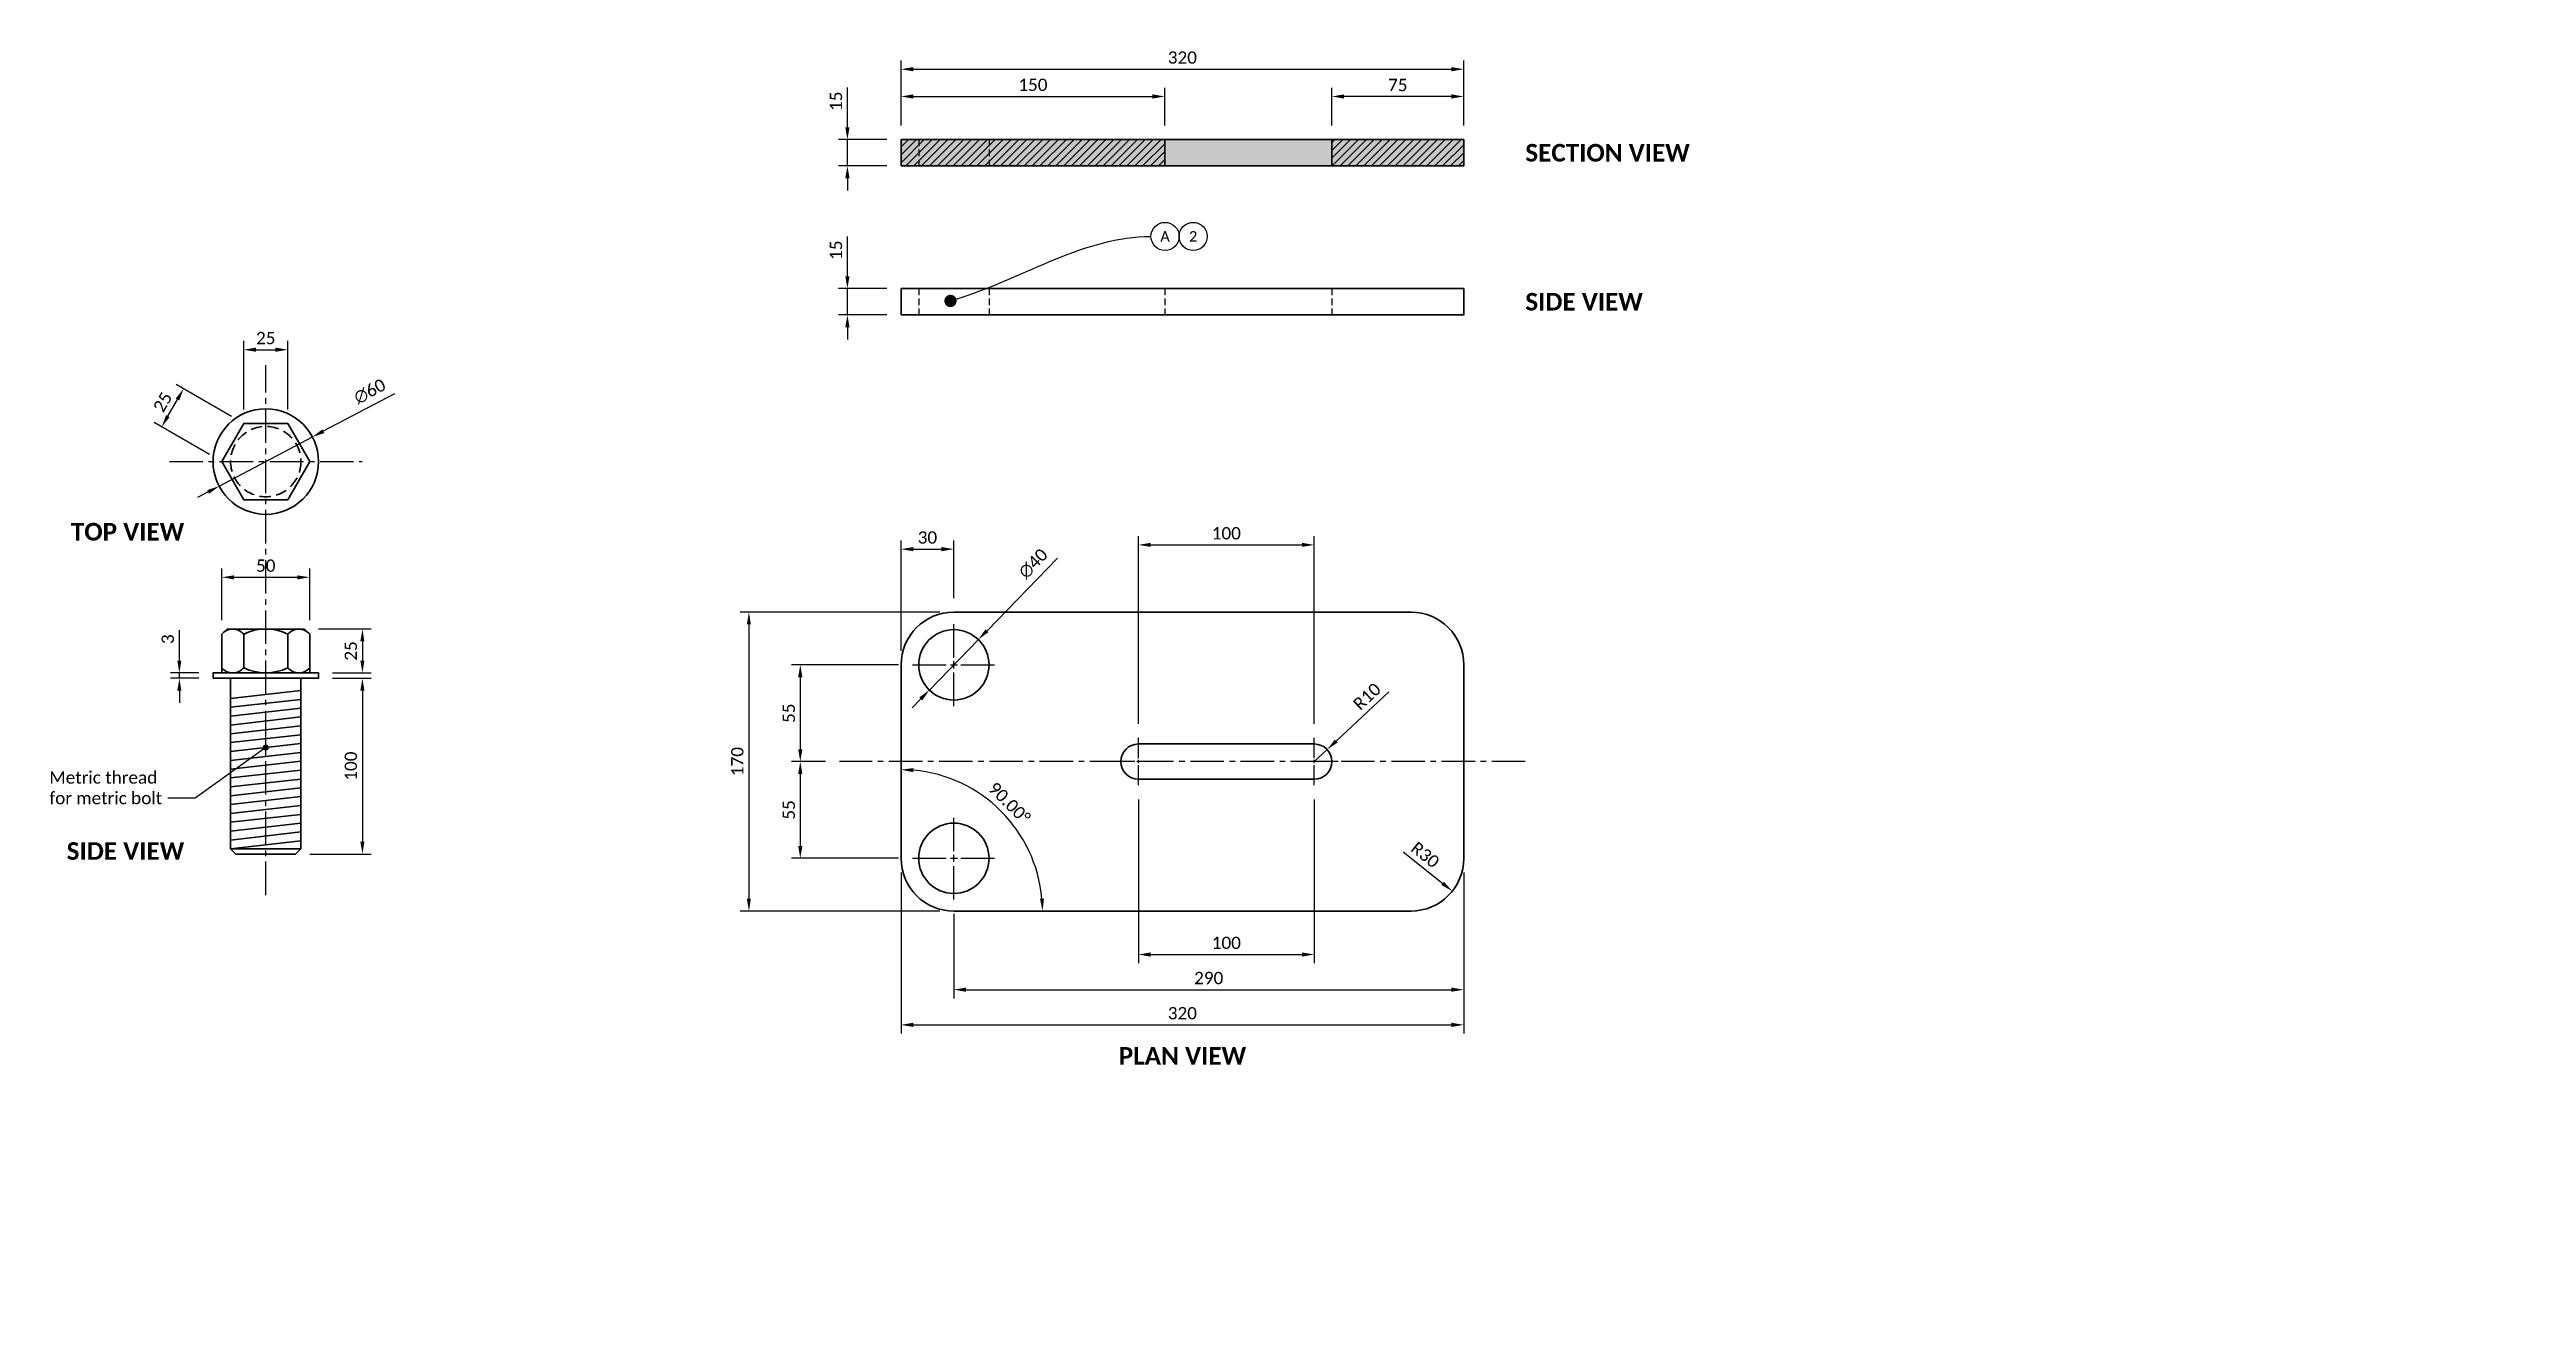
# Model space of a CAD drawing. Header units: millimetres. Extents: x -2817 to 0, y 0 to 2877.
# Drawn here: x -2817 to -1409, y 2158 to 2877 of the extents above; entities that cross this region are included whole.
import ezdxf
from ezdxf import colors
from ezdxf.entities.mleader import LeaderData, LeaderLine
from ezdxf.enums import TextEntityAlignment as Align
from ezdxf.math import Vec2, Vec3

# ---------------------------------------------------------------- set-up
doc = ezdxf.new("R2010")
doc.units = ezdxf.units.MM
for name, pattern in [('CENTER', [50.8, 31.75, -6.35, 6.35, -6.35]), ('CENTER2', [28.575, 19.05, -3.175, 3.175, -3.175]), ('HIDDEN', [9.525, 6.35, -3.175])]:
    doc.linetypes.add(name, pattern=pattern)
for name, color, linetype in [('Centerlines', 4, 'CENTER'), ('Dimensions', 1, 'Continuous'), ('Gradient', 210, 'Continuous'), ('Hatching', 20, 'Continuous'), ('Hidden', 3, 'HIDDEN'), ('Text', 1, 'Continuous')]:
    doc.layers.add(name, color=color, linetype=linetype)
doc.layers.add('Details', color=150, linetype='Continuous', lineweight=35)
doc.layers.add('Objects', color=7, linetype='Continuous', lineweight=70)
doc.styles.add('Dims_MODEL', font='calibri.ttf')
doc.styles.add('Labels_MODEL_PS_5mm', font='calibrib.ttf', dxfattribs={"height": 5})
doc.styles.get("Standard").update_dxf_attribs({"font": 'arial.ttf'})
doc.styles.add('Title_LAYOUT_10mm', font='calibriz.ttf', dxfattribs={"height": 10})
doc.dimstyles.new('Training-ANNO', dxfattribs={"dimtxt": 3.5, "dimasz": 3.5, "dimexe": 2.5, "dimexo": 4, "dimgap": 1.5, "dimtad": 1, "dimdsep": 46, "dimtxsty": 'Dims_MODEL', "dimcen": 0, "dimclrd": 256, "dimclre": 256, "dimclrt": 256, "dimazin": 0, "dimtp": 2, "dimtm": 2, "dimtfac": 1, "dimtmove": 0, "dimatfit": 3, "dimldrblk": 'DOT', "dimfxl": 1, "dimtfillclr": 2, "dimlwd": -1, "dimlwe": -1, "dimarcsym": 0})

# ---------------------------------------------------------------- blocks, each defined once
blk = doc.blocks.new('*U4')
at = {"layer": 'Centerlines', "color": 0, "linetype": 'CENTER2', "transparency": 16777216}
for p, q in [((0, 4), (0, 23.5)), ((-23.5, 0), (-4, 0)), ((4, 0), (23.5, 0)), ((0, -23.5), (0, -4))]:
    blk.add_line(p, q, dxfattribs=at)
at = {"layer": 'Centerlines', "color": 0, "linetype": 'Continuous', "transparency": 16777216}
for p, q in [((-2, 0), (2, 0)), ((0, -2), (0, 2))]:
    blk.add_line(p, q, dxfattribs=at)
blk = doc.blocks.new('*U5')
at = {"layer": 'Centerlines', "color": 0, "linetype": 'CENTER2', "transparency": 16777216}
for p, q in [((0, 4), (0, 23.5)), ((-23.5, 0), (-4, 0)), ((4, 0), (23.5, 0)), ((0, -23.5), (0, -4))]:
    blk.add_line(p, q, dxfattribs=at)
at = {"layer": 'Centerlines', "color": 0, "linetype": 'Continuous', "transparency": 16777216}
for p, q in [((-2, 0), (2, 0)), ((0, -2), (0, 2))]:
    blk.add_line(p, q, dxfattribs=at)
blk = doc.blocks.new('*U6')
at = {"layer": 'Centerlines', "color": 0, "linetype": 'CENTER2', "transparency": 16777216}
for p, q in [((-13.5, 0), (-2, 0)), ((0, 2), (0, 13.5)), ((2, 0), (13.5, 0)), ((0, -13.5), (0, -2))]:
    blk.add_line(p, q, dxfattribs=at)
at = {"layer": 'Centerlines', "color": 0, "linetype": 'Continuous', "transparency": 16777216}
for p, q in [((-1, 0), (1, 0)), ((0, -1), (0, 1))]:
    blk.add_line(p, q, dxfattribs=at)
blk = doc.blocks.new('*U7')
at = {"layer": 'Centerlines', "color": 0, "linetype": 'CENTER2', "transparency": 16777216}
for p, q in [((-13.5, 0), (-2, 0)), ((0, 2), (0, 13.5)), ((2, 0), (13.5, 0)), ((0, -13.5), (0, -2))]:
    blk.add_line(p, q, dxfattribs=at)
at = {"layer": 'Centerlines', "color": 0, "linetype": 'Continuous', "transparency": 16777216}
for p, q in [((-1, 0), (1, 0)), ((0, -1), (0, 1))]:
    blk.add_line(p, q, dxfattribs=at)
blk = doc.blocks.new('*U8')
at = {"layer": 'Centerlines', "color": 0, "linetype": 'CENTER2', "transparency": 16777216}
blk.add_line((195, 0), (-195, 0), dxfattribs=at)
blk = doc.blocks.new('BOLT-Top')
blk.add_lwpolyline([(25, 0), (12.5, 21.7), (-12.5, 21.7), (-25, 0), (-12.5, -21.7), (12.5, -21.7)], close=True)
blk.add_circle((0, 0), 30)
at = {"linetype": 'HIDDEN'}
blk.add_circle((0, 0), 20, dxfattribs=at)
blk = doc.blocks.new('BOLT-Side')
for p, q in [((-25, -3), (-22, 0)), ((22, 0), (-22, 0)), ((22, 0), (25, -3)), ((-25, -3), (-25, -25)), ((-12.5, -3), (-12.5, -22)), ((12.5, -22), (12.5, -3)), ((25, -25), (25, -3)), ((-20, -39.5), (20, -34.9)), ((-20, -44.5), (20, -40)), ((-20, -49.5), (20, -45)), ((-20, -54.6), (20, -50)), ((-20, -59.6), (20, -55.1)), ((-20, -64.6), (20, -60.1)), ((-20, -69.6), (20, -65.1)), ((-20, -74.7), (20, -70.2)), ((-20, -79.7), (20, -75.2)), ((-20, -84.7), (20, -80.2)), ((-20, -89.8), (20, -85.3)), ((-20, -94.8), (20, -90.3)), ((-20, -99.8), (20, -95.3)), ((-20, -104.9), (20, -100.3)), ((-20, -109.9), (20, -105.4)), ((-20, -114.9), (20, -110.4)), ((-20, -120), (20, -115.4)), ((-20, -125), (20, -120.5)), ((-20, -125), (20, -125))]:
    blk.add_line(p, q)
for points in [[(-30, -28), (30, -28), (30, -25), (-30, -25)], [(-17, -128), (17, -128), (20, -125), (20, -28), (-20, -28), (-20, -125)]]:
    blk.add_lwpolyline(points, close=True)
for centre, radius, start, end in [((-18.8, -8), 8.01, 38.718, 141.282), ((18.8, -8), 8.01, 38.718, 141.282), ((0, -27.5), 27.5, 63.0085, 116.9915), ((-18.8, -17), 8.01, 218.718, 321.282), ((0, 2.5), 27.5, 243.0085, 296.9915), ((18.8, -17), 8.01, 218.718, 321.282)]:
    blk.add_arc(centre, radius, start, end)
blk = doc.blocks.new('*D27')
at = {"layer": 'Defpoints', "color": 0, "transparency": 16777216}
for p in [(-2303.1, 2592.9), (-2303.1, 2557.1), (-2333.1, 2527.1)]:
    blk.add_point(p, dxfattribs=at)
at = {"layer": 'Dimensions', "transparency": 16777216}
for p, q in [((-2333.1, 2535.1), (-2333.1, 2597.9)), ((-2326.1, 2592.9), (-2310.1, 2592.9)), ((-2303.1, 2565.1), (-2303.1, 2597.9))]:
    blk.add_line(p, q, dxfattribs=at)
for points in [[(-2326.1, 2594.1), (-2326.1, 2591.7), (-2333.1, 2592.9)], [(-2310.1, 2594.1), (-2310.1, 2591.7), (-2303.1, 2592.9)]]:
    blk.add_solid(points, dxfattribs=at)
at = {"layer": 'Dimensions', "transparency": 16777216, "insert": (-2318.1, 2599.5), "char_height": 7, "attachment_point": 5, "style": 'Dims_MODEL'}
blk.add_mtext('30', dxfattribs=at)
blk = doc.blocks.new('_Dot')
at = {"color": 0, "linetype": 'ByBlock', "lineweight": -2}
blk.add_line((-0.5, 0), (-1, 0), dxfattribs=at)
at = {"color": 0, "linetype": 'ByBlock', "const_width": 0.5}
blk.add_lwpolyline([(-0.25, 0, 1), (0.25, 0, 1)], format="xyb", close=True, dxfattribs=at)
blk = doc.blocks.new('*D28')
at = {"layer": 'Defpoints', "color": 0, "transparency": 16777216}
for p in [(-2098.1, 2595.3), (-2198.1, 2485.6), (-2098.1, 2485.6)]:
    blk.add_point(p, dxfattribs=at)
at = {"layer": 'Dimensions', "transparency": 16777216}
for p, q in [((-2198.1, 2493.6), (-2198.1, 2600.3)), ((-2191.1, 2595.3), (-2105.1, 2595.3)), ((-2098.1, 2493.6), (-2098.1, 2600.3))]:
    blk.add_line(p, q, dxfattribs=at)
for points in [[(-2191.1, 2596.5), (-2191.1, 2594.2), (-2198.1, 2595.3)], [(-2105.1, 2596.5), (-2105.1, 2594.2), (-2098.1, 2595.3)]]:
    blk.add_solid(points, dxfattribs=at)
at = {"layer": 'Dimensions', "transparency": 16777216, "insert": (-2148.1, 2601.9), "char_height": 7, "attachment_point": 5, "style": 'Dims_MODEL'}
blk.add_mtext('100', dxfattribs=at)
blk = doc.blocks.new('*D29')
at = {"layer": 'Defpoints', "color": 0}
for p in [(-2333.1, 2527.1), (-2263.4, 2427.3), (-2333.1, 2417.1), (-2303.1, 2387.1), (-2043.1, 2387.1)]:
    blk.add_point(p, dxfattribs=at)
at = {"layer": 'Dimensions'}
blk.add_arc((-2333.1, 2387.1), 80.4, 4.9893, 85.0107, dxfattribs=at)
for points in [[(-2326.1, 2466.1), (-2326, 2468.4), (-2333.1, 2467.5)], [(-2251.8, 2394.2), (-2254.1, 2394.1), (-2252.6, 2387.1)]]:
    blk.add_solid(points, dxfattribs=at)
at = {"layer": 'Dimensions', "insert": (-2271.5, 2448.6), "char_height": 7, "attachment_point": 5, "rotation": 315, "style": 'Dims_MODEL'}
blk.add_mtext('90.00°', dxfattribs=at)
blk = doc.blocks.new('*D32')
at = {"layer": 'Defpoints', "color": 0}
for p in [(-2043.1, 2417.1), (-2019.6, 2398.5)]:
    blk.add_point(p, dxfattribs=at)
at = {"layer": 'Dimensions'}
blk.add_line((-2047.6, 2420.8), (-2025, 2402.8), dxfattribs=at)
blk.add_solid([(-2024.3, 2403.7), (-2025.8, 2401.9), (-2019.6, 2398.5)], dxfattribs=at)
at = {"layer": 'Dimensions', "insert": (-2035, 2419.1), "char_height": 7, "attachment_point": 5, "rotation": 321.5627, "style": 'Dims_MODEL'}
blk.add_mtext('R30', dxfattribs=at)
blk = doc.blocks.new('*D34')
at = {"layer": 'Defpoints', "color": 0}
for p in [(-2289.1, 2541.5), (-2317, 2512.8)]:
    blk.add_point(p, dxfattribs=at)
at = {"layer": 'Dimensions'}
for p, q in [((-2244.1, 2587.8), (-2284.2, 2546.5)), ((-2317, 2512.8), (-2289.1, 2541.5)), ((-2321.9, 2507.7), (-2326.7, 2502.7))]:
    blk.add_line(p, q, dxfattribs=at)
for points in [[(-2285.1, 2547.3), (-2283.4, 2545.7), (-2289.1, 2541.5)], [(-2322.7, 2508.6), (-2321, 2506.9), (-2317, 2512.8)]]:
    blk.add_solid(points, dxfattribs=at)
at = {"layer": 'Dimensions', "insert": (-2257.9, 2584.7), "char_height": 7, "attachment_point": 5, "rotation": 45.8247, "style": 'Dims_MODEL'}
blk.add_mtext('∅40', dxfattribs=at)
blk = doc.blocks.new('*D36')
at = {"layer": 'Defpoints', "color": 0, "transparency": 16777216}
for p in [(-2198.1, 2458.6), (-2098.1, 2458.6), (-2098.1, 2362.4)]:
    blk.add_point(p, dxfattribs=at)
at = {"layer": 'Dimensions', "transparency": 16777216}
for p, q in [((-2198.1, 2450.6), (-2198.1, 2357.4)), ((-2098.1, 2450.6), (-2098.1, 2357.4)), ((-2191.1, 2362.4), (-2105.1, 2362.4))]:
    blk.add_line(p, q, dxfattribs=at)
for points in [[(-2191.1, 2363.6), (-2191.1, 2361.2), (-2198.1, 2362.4)], [(-2105.1, 2363.6), (-2105.1, 2361.2), (-2098.1, 2362.4)]]:
    blk.add_solid(points, dxfattribs=at)
at = {"layer": 'Dimensions', "transparency": 16777216, "insert": (-2148.1, 2369), "char_height": 7, "attachment_point": 5, "style": 'Dims_MODEL'}
blk.add_mtext('100', dxfattribs=at)
blk = doc.blocks.new('*D37')
at = {"layer": 'Defpoints', "color": 0, "transparency": 16777216}
for p in [(-2013.1, 2417.1), (-2303.1, 2393.6), (-2013.1, 2342.4)]:
    blk.add_point(p, dxfattribs=at)
at = {"layer": 'Dimensions', "transparency": 16777216}
for p, q in [((-2013.1, 2409.1), (-2013.1, 2337.4)), ((-2303.1, 2385.6), (-2303.1, 2337.4)), ((-2296.1, 2342.4), (-2020.1, 2342.4))]:
    blk.add_line(p, q, dxfattribs=at)
for points in [[(-2296.1, 2343.6), (-2296.1, 2341.2), (-2303.1, 2342.4)], [(-2020.1, 2343.6), (-2020.1, 2341.2), (-2013.1, 2342.4)]]:
    blk.add_solid(points, dxfattribs=at)
at = {"layer": 'Dimensions', "transparency": 16777216, "insert": (-2158.1, 2349), "char_height": 7, "attachment_point": 5, "style": 'Dims_MODEL'}
blk.add_mtext('290', dxfattribs=at)
blk = doc.blocks.new('*D9')
at = {"layer": 'Defpoints', "color": 0, "transparency": 16777216}
for p in [(-2333.1, 2417.1), (-2013.1, 2417.1), (-2013.1, 2322.4)]:
    blk.add_point(p, dxfattribs=at)
at = {"layer": 'Dimensions', "transparency": 16777216}
for p, q in [((-2333.1, 2409.1), (-2333.1, 2317.4)), ((-2013.1, 2409.1), (-2013.1, 2317.4)), ((-2326.1, 2322.4), (-2020.1, 2322.4))]:
    blk.add_line(p, q, dxfattribs=at)
for points in [[(-2326.1, 2323.6), (-2326.1, 2321.2), (-2333.1, 2322.4)], [(-2020.1, 2323.6), (-2020.1, 2321.2), (-2013.1, 2322.4)]]:
    blk.add_solid(points, dxfattribs=at)
at = {"layer": 'Dimensions', "transparency": 16777216, "insert": (-2173.1, 2329), "char_height": 7, "attachment_point": 5, "style": 'Dims_MODEL'}
blk.add_mtext('320', dxfattribs=at)
blk = doc.blocks.new('*D10')
at = {"layer": 'Defpoints', "color": 0, "transparency": 16777216}
for p in [(-2303.1, 2557.1), (-2419.6, 2387.1), (-2303.1, 2387.1)]:
    blk.add_point(p, dxfattribs=at)
at = {"layer": 'Dimensions', "transparency": 16777216}
for p, q in [((-2311.1, 2557.1), (-2424.6, 2557.1)), ((-2419.6, 2550.1), (-2419.6, 2394.1)), ((-2311.1, 2387.1), (-2424.6, 2387.1))]:
    blk.add_line(p, q, dxfattribs=at)
for points in [[(-2420.8, 2550.1), (-2418.5, 2550.1), (-2419.6, 2557.1)], [(-2420.8, 2394.1), (-2418.5, 2394.1), (-2419.6, 2387.1)]]:
    blk.add_solid(points, dxfattribs=at)
at = {"layer": 'Dimensions', "transparency": 16777216, "insert": (-2426.2, 2472.1), "char_height": 7, "attachment_point": 5, "rotation": 90, "style": 'Dims_MODEL'}
blk.add_mtext('170', dxfattribs=at)
blk = doc.blocks.new('*D11')
at = {"layer": 'Defpoints', "color": 0, "transparency": 16777216}
for p in [(-2326.6, 2527.1), (-2390.4, 2472.1), (-2368.1, 2472.1)]:
    blk.add_point(p, dxfattribs=at)
at = {"layer": 'Dimensions', "transparency": 16777216}
for p, q in [((-2334.6, 2527.1), (-2395.4, 2527.1)), ((-2390.4, 2520.1), (-2390.4, 2479.1)), ((-2376.1, 2472.1), (-2395.4, 2472.1))]:
    blk.add_line(p, q, dxfattribs=at)
for points in [[(-2391.6, 2520.1), (-2389.2, 2520.1), (-2390.4, 2527.1)], [(-2391.6, 2479.1), (-2389.2, 2479.1), (-2390.4, 2472.1)]]:
    blk.add_solid(points, dxfattribs=at)
at = {"layer": 'Dimensions', "transparency": 16777216, "insert": (-2396.9, 2499.6), "char_height": 7, "attachment_point": 5, "rotation": 90, "style": 'Dims_MODEL'}
blk.add_mtext('55', dxfattribs=at)
blk = doc.blocks.new('*D12')
at = {"layer": 'Defpoints', "color": 0, "transparency": 16777216}
for p in [(-2368.1, 2472.1), (-2390.4, 2417.1), (-2326.6, 2417.1)]:
    blk.add_point(p, dxfattribs=at)
at = {"layer": 'Dimensions', "transparency": 16777216}
for p, q in [((-2376.1, 2472.1), (-2395.4, 2472.1)), ((-2390.4, 2465.1), (-2390.4, 2424.1)), ((-2334.6, 2417.1), (-2395.4, 2417.1))]:
    blk.add_line(p, q, dxfattribs=at)
for points in [[(-2391.6, 2465.1), (-2389.2, 2465.1), (-2390.4, 2472.1)], [(-2391.6, 2424.1), (-2389.2, 2424.1), (-2390.4, 2417.1)]]:
    blk.add_solid(points, dxfattribs=at)
at = {"layer": 'Dimensions', "transparency": 16777216, "insert": (-2396.9, 2444.6), "char_height": 7, "attachment_point": 5, "rotation": 90, "style": 'Dims_MODEL'}
blk.add_mtext('55', dxfattribs=at)
blk = doc.blocks.new('*D13')
at = {"layer": 'Defpoints', "color": 0}
for p in [(-2098.1, 2472.1), (-2090.8, 2478.9)]:
    blk.add_point(p, dxfattribs=at)
at = {"layer": 'Dimensions'}
for p, q in [((-2055.6, 2511.8), (-2085.6, 2483.7)), ((-2098.1, 2472.1), (-2090.8, 2478.9))]:
    blk.add_line(p, q, dxfattribs=at)
blk.add_solid([(-2086.4, 2484.6), (-2084.8, 2482.9), (-2090.8, 2478.9)], dxfattribs=at)
at = {"layer": 'Dimensions', "insert": (-2068.1, 2509.1), "char_height": 7, "attachment_point": 5, "rotation": 43.0958, "style": 'Dims_MODEL'}
blk.add_mtext('R10', dxfattribs=at)
blk = doc.blocks.new('*D15')
at = {"layer": 'Defpoints', "color": 0, "transparency": 16777216}
for p in [(-2013.1, 2865.8), (-2333.1, 2825.8), (-2013.1, 2825.8)]:
    blk.add_point(p, dxfattribs=at)
at = {"layer": 'Dimensions', "transparency": 16777216}
for p, q in [((-2333.1, 2833.8), (-2333.1, 2870.8)), ((-2326.1, 2865.8), (-2020.1, 2865.8)), ((-2013.1, 2833.8), (-2013.1, 2870.8))]:
    blk.add_line(p, q, dxfattribs=at)
for points in [[(-2326.1, 2867), (-2326.1, 2864.6), (-2333.1, 2865.8)], [(-2020.1, 2867), (-2020.1, 2864.6), (-2013.1, 2865.8)]]:
    blk.add_solid(points, dxfattribs=at)
at = {"layer": 'Dimensions', "transparency": 16777216, "insert": (-2173.1, 2872.4), "char_height": 7, "attachment_point": 5, "style": 'Dims_MODEL'}
blk.add_mtext('320', dxfattribs=at)
blk = doc.blocks.new('*D16')
at = {"layer": 'Defpoints', "color": 0, "transparency": 16777216}
for p in [(-2183.1, 2850.3), (-2333.1, 2825.8), (-2183.1, 2825.8)]:
    blk.add_point(p, dxfattribs=at)
at = {"layer": 'Dimensions', "transparency": 16777216}
for p, q in [((-2333.1, 2833.8), (-2333.1, 2855.3)), ((-2326.1, 2850.3), (-2190.1, 2850.3)), ((-2183.1, 2833.8), (-2183.1, 2855.3))]:
    blk.add_line(p, q, dxfattribs=at)
for points in [[(-2326.1, 2851.5), (-2326.1, 2849.1), (-2333.1, 2850.3)], [(-2190.1, 2851.5), (-2190.1, 2849.1), (-2183.1, 2850.3)]]:
    blk.add_solid(points, dxfattribs=at)
at = {"layer": 'Dimensions', "transparency": 16777216, "insert": (-2258.1, 2856.9), "char_height": 7, "attachment_point": 5, "style": 'Dims_MODEL'}
blk.add_mtext('150', dxfattribs=at)
blk = doc.blocks.new('*D17')
at = {"layer": 'Defpoints', "color": 0, "transparency": 16777216}
for p in [(-2088.1, 2850.3), (-2088.1, 2825.8), (-2013.1, 2825.8)]:
    blk.add_point(p, dxfattribs=at)
at = {"layer": 'Dimensions', "transparency": 16777216}
for p, q in [((-2088.1, 2833.8), (-2088.1, 2855.3)), ((-2020.1, 2850.3), (-2081.1, 2850.3)), ((-2013.1, 2833.8), (-2013.1, 2855.3))]:
    blk.add_line(p, q, dxfattribs=at)
for points in [[(-2081.1, 2851.5), (-2081.1, 2849.1), (-2088.1, 2850.3)], [(-2020.1, 2851.5), (-2020.1, 2849.1), (-2013.1, 2850.3)]]:
    blk.add_solid(points, dxfattribs=at)
at = {"layer": 'Dimensions', "transparency": 16777216, "insert": (-2050.6, 2856.8), "char_height": 7, "attachment_point": 5, "style": 'Dims_MODEL'}
blk.add_mtext('75', dxfattribs=at)
blk = doc.blocks.new('*D18')
at = {"layer": 'Defpoints', "color": 0, "transparency": 16777216}
for p in [(-2363.6, 2741.1), (-2333.1, 2741.1), (-2333.1, 2726.1)]:
    blk.add_point(p, dxfattribs=at)
at = {"layer": 'Dimensions', "transparency": 16777216}
for p, q in [((-2363.6, 2748.1), (-2363.6, 2770.7)), ((-2341.1, 2741.1), (-2368.6, 2741.1)), ((-2363.6, 2726.1), (-2363.6, 2741.1)), ((-2341.1, 2726.1), (-2368.6, 2726.1)), ((-2363.6, 2719.1), (-2363.6, 2712.1))]:
    blk.add_line(p, q, dxfattribs=at)
for points in [[(-2364.8, 2748.1), (-2362.4, 2748.1), (-2363.6, 2741.1)], [(-2364.8, 2719.1), (-2362.4, 2719.1), (-2363.6, 2726.1)]]:
    blk.add_solid(points, dxfattribs=at)
at = {"layer": 'Dimensions', "transparency": 16777216, "insert": (-2370.1, 2762.9), "char_height": 7, "attachment_point": 5, "rotation": 90, "style": 'Dims_MODEL'}
blk.add_mtext('15', dxfattribs=at)
blk = doc.blocks.new('*D19')
at = {"layer": 'Defpoints', "color": 0, "transparency": 16777216}
for p in [(-2363.6, 2825.8), (-2333.1, 2825.8), (-2333.1, 2810.8)]:
    blk.add_point(p, dxfattribs=at)
at = {"layer": 'Dimensions', "transparency": 16777216}
for p, q in [((-2363.6, 2832.8), (-2363.6, 2855.4)), ((-2341.1, 2825.8), (-2368.6, 2825.8)), ((-2363.6, 2810.8), (-2363.6, 2825.8)), ((-2341.1, 2810.8), (-2368.6, 2810.8)), ((-2363.6, 2803.8), (-2363.6, 2796.8))]:
    blk.add_line(p, q, dxfattribs=at)
for points in [[(-2364.8, 2832.8), (-2362.4, 2832.8), (-2363.6, 2825.8)], [(-2364.8, 2803.8), (-2362.4, 2803.8), (-2363.6, 2810.8)]]:
    blk.add_solid(points, dxfattribs=at)
at = {"layer": 'Dimensions', "transparency": 16777216, "insert": (-2370.1, 2847.6), "char_height": 7, "attachment_point": 5, "rotation": 90, "style": 'Dims_MODEL'}
blk.add_mtext('15', dxfattribs=at)
blk = doc.blocks.new('*D20')
at = {"layer": 'Defpoints', "color": 0, "transparency": 16777216}
for p in [(-2741.1, 2684.1), (-2706.9, 2664.3), (-2719.4, 2642.7)]:
    blk.add_point(p, dxfattribs=at)
at = {"layer": 'Dimensions', "transparency": 16777216}
for p, q in [((-2750.1, 2668.5), (-2744.6, 2678)), ((-2713.8, 2668.3), (-2745.4, 2686.6)), ((-2726.3, 2646.7), (-2757.9, 2664.9))]:
    blk.add_line(p, q, dxfattribs=at)
for points in [[(-2745.6, 2678.6), (-2743.6, 2677.4), (-2741.1, 2684.1)], [(-2751.1, 2669.1), (-2749.1, 2667.9), (-2753.6, 2662.4)]]:
    blk.add_solid(points, dxfattribs=at)
at = {"layer": 'Dimensions', "transparency": 16777216, "insert": (-2753, 2676.5), "char_height": 7, "attachment_point": 5, "rotation": 60, "style": 'Dims_MODEL'}
blk.add_mtext('25', dxfattribs=at)
blk = doc.blocks.new('*D21')
at = {"layer": 'Defpoints', "color": 0, "transparency": 16777216}
for p in [(-2667.9, 2656.7), (-2720.9, 2628.7)]:
    blk.add_point(p, dxfattribs=at)
at = {"layer": 'Dimensions', "transparency": 16777216}
for p, q in [((-2621.1, 2681.3), (-2661.7, 2659.9)), ((-2720.9, 2628.7), (-2667.9, 2656.7)), ((-2727.1, 2625.4), (-2733.3, 2622.2))]:
    blk.add_line(p, q, dxfattribs=at)
for points in [[(-2662.2, 2661), (-2661.1, 2658.9), (-2667.9, 2656.7)], [(-2727.7, 2626.5), (-2726.6, 2624.4), (-2720.9, 2628.7)]]:
    blk.add_solid(points, dxfattribs=at)
at = {"layer": 'Dimensions', "transparency": 16777216, "insert": (-2635.2, 2682.6), "char_height": 7, "attachment_point": 5, "rotation": 27.793, "style": 'Dims_MODEL'}
blk.add_mtext('∅60', dxfattribs=at)
blk = doc.blocks.new('*D22')
at = {"layer": 'Defpoints', "color": 0, "transparency": 16777216}
for p in [(-2681.9, 2706.3), (-2706.9, 2664.3), (-2681.9, 2664.3)]:
    blk.add_point(p, dxfattribs=at)
at = {"layer": 'Dimensions', "transparency": 16777216}
for p, q in [((-2706.9, 2672.3), (-2706.9, 2711.3)), ((-2699.9, 2706.3), (-2688.9, 2706.3)), ((-2681.9, 2672.3), (-2681.9, 2711.3))]:
    blk.add_line(p, q, dxfattribs=at)
for points in [[(-2699.9, 2707.5), (-2699.9, 2705.1), (-2706.9, 2706.3)], [(-2688.9, 2707.5), (-2688.9, 2705.1), (-2681.9, 2706.3)]]:
    blk.add_solid(points, dxfattribs=at)
at = {"layer": 'Dimensions', "transparency": 16777216, "insert": (-2694.4, 2712.9), "char_height": 7, "attachment_point": 5, "style": 'Dims_MODEL'}
blk.add_mtext('25', dxfattribs=at)
blk = doc.blocks.new('*D23')
at = {"layer": 'Defpoints', "color": 0, "transparency": 16777216}
for p in [(-2672.4, 2547.5), (-2664.4, 2522.5), (-2639.4, 2522.5)]:
    blk.add_point(p, dxfattribs=at)
at = {"layer": 'Dimensions', "transparency": 16777216}
for p, q in [((-2664.4, 2547.5), (-2634.4, 2547.5)), ((-2639.4, 2540.5), (-2639.4, 2529.5)), ((-2656.4, 2522.5), (-2634.4, 2522.5))]:
    blk.add_line(p, q, dxfattribs=at)
for points in [[(-2640.6, 2540.5), (-2638.3, 2540.5), (-2639.4, 2547.5)], [(-2640.6, 2529.5), (-2638.3, 2529.5), (-2639.4, 2522.5)]]:
    blk.add_solid(points, dxfattribs=at)
at = {"layer": 'Dimensions', "transparency": 16777216, "insert": (-2646, 2535), "char_height": 7, "attachment_point": 5, "rotation": 90, "style": 'Dims_MODEL'}
blk.add_mtext('25', dxfattribs=at)
blk = doc.blocks.new('*D24')
at = {"layer": 'Defpoints', "color": 0, "transparency": 16777216}
for p in [(-2664.4, 2519.5), (-2677.4, 2419.5), (-2639.4, 2419.5)]:
    blk.add_point(p, dxfattribs=at)
at = {"layer": 'Dimensions', "transparency": 16777216}
for p, q in [((-2656.4, 2519.5), (-2634.4, 2519.5)), ((-2639.4, 2512.5), (-2639.4, 2426.5)), ((-2669.4, 2419.5), (-2634.4, 2419.5))]:
    blk.add_line(p, q, dxfattribs=at)
for points in [[(-2640.6, 2512.5), (-2638.3, 2512.5), (-2639.4, 2519.5)], [(-2640.6, 2426.5), (-2638.3, 2426.5), (-2639.4, 2419.5)]]:
    blk.add_solid(points, dxfattribs=at)
at = {"layer": 'Dimensions', "transparency": 16777216, "insert": (-2646, 2469.5), "char_height": 7, "attachment_point": 5, "rotation": 90, "style": 'Dims_MODEL'}
blk.add_mtext('100', dxfattribs=at)
blk = doc.blocks.new('*D25')
at = {"layer": 'Defpoints', "color": 0, "transparency": 16777216}
for p in [(-2743.5, 2522.5), (-2724.4, 2522.5), (-2724.4, 2519.5)]:
    blk.add_point(p, dxfattribs=at)
at = {"layer": 'Dimensions', "transparency": 16777216}
for p, q in [((-2743.5, 2529.5), (-2743.5, 2546.9)), ((-2732.4, 2522.5), (-2748.5, 2522.5)), ((-2743.5, 2519.5), (-2743.5, 2522.5)), ((-2732.4, 2519.5), (-2748.5, 2519.5)), ((-2743.5, 2512.5), (-2743.5, 2505.5))]:
    blk.add_line(p, q, dxfattribs=at)
for points in [[(-2744.7, 2529.5), (-2742.4, 2529.5), (-2743.5, 2522.5)], [(-2744.7, 2512.5), (-2742.4, 2512.5), (-2743.5, 2519.5)]]:
    blk.add_solid(points, dxfattribs=at)
at = {"layer": 'Dimensions', "transparency": 16777216, "insert": (-2750.1, 2541.7), "char_height": 7, "attachment_point": 5, "rotation": 90, "style": 'Dims_MODEL'}
blk.add_mtext('3', dxfattribs=at)
blk = doc.blocks.new('*D26')
at = {"layer": 'Defpoints', "color": 0, "transparency": 16777216}
for p in [(-2669.4, 2576.9), (-2719.4, 2544.5), (-2669.4, 2544.5)]:
    blk.add_point(p, dxfattribs=at)
at = {"layer": 'Dimensions', "transparency": 16777216}
for p, q in [((-2719.4, 2552.5), (-2719.4, 2581.9)), ((-2669.4, 2552.5), (-2669.4, 2581.9)), ((-2712.4, 2576.9), (-2676.4, 2576.9))]:
    blk.add_line(p, q, dxfattribs=at)
for points in [[(-2712.4, 2578), (-2712.4, 2575.7), (-2719.4, 2576.9)], [(-2676.4, 2578), (-2676.4, 2575.7), (-2669.4, 2576.9)]]:
    blk.add_solid(points, dxfattribs=at)
at = {"layer": 'Dimensions', "transparency": 16777216, "insert": (-2694.4, 2583.5), "char_height": 7, "attachment_point": 5, "style": 'Dims_MODEL'}
blk.add_mtext('50', dxfattribs=at)
blk = doc.blocks.new('_TagCircle')
at = {"color": 0, "linetype": 'ByBlock', "lineweight": -2, "transparency": 16777216}
blk.add_circle((0, 0), 4, dxfattribs=at)
at = {"layer": 'Dimensions', "color": 0, "transparency": 16777216, "style": 'Title_LAYOUT_10mm'}
blk.add_attdef('TAGNUMBER', text='', height=3, dxfattribs=at).set_placement((0, -1.5), align=Align.CENTER)

msp = doc.modelspace()

# ---------------------------------------------------------------- hatches: boundary and pattern name
at = {"layer": 'Gradient'}
h = msp.add_hatch(color=256, dxfattribs=at)
h.dxf.hatch_style = 1
h.set_gradient(color1=(122, 175, 223), color2=(99, 100, 102), rotation=90)
h.paths.add_polyline_path([(-2323.055, 2825.793), (-2333.055, 2825.793), (-2333.055, 2810.793), (-2323.055, 2810.793)])
h.paths.add_polyline_path([(-2283.055, 2825.793), (-2323.055, 2825.793), (-2323.055, 2810.793), (-2283.055, 2810.793)])
h.paths.add_polyline_path([(-2183.055, 2825.793), (-2283.055, 2825.793), (-2283.055, 2810.793), (-2183.055, 2810.793)])
h.paths.add_polyline_path([(-2088.055, 2825.793), (-2183.055, 2825.793), (-2183.055, 2810.793), (-2088.055, 2810.793)])
h.paths.add_polyline_path([(-2013.055, 2825.793), (-2088.055, 2825.793), (-2088.055, 2810.793), (-2013.055, 2810.793)])
at = {"layer": 'Hatching'}
h = msp.add_hatch(dxfattribs=at)
h.set_pattern_fill('ANSI31', color=256)
h.paths.add_polyline_path([(-2323.055, 2825.793), (-2333.055, 2825.793), (-2333.055, 2810.793), (-2323.055, 2810.793)])
h.paths.add_polyline_path([(-2283.055, 2825.793), (-2323.055, 2825.793), (-2323.055, 2810.793), (-2283.055, 2810.793)])
h.paths.add_polyline_path([(-2183.055, 2825.793), (-2283.055, 2825.793), (-2283.055, 2810.793), (-2183.055, 2810.793)])
h.paths.add_polyline_path([(-2013.055, 2825.793), (-2088.055, 2825.793), (-2088.055, 2810.793), (-2013.055, 2810.793)])

# ---------------------------------------------------------------- linework, layer by layer
at = {"layer": 'Centerlines', "linetype": 'CENTER2'}
for p, q in [((-2694.393, 2396.161), (-2694.393, 2697.473)), ((-2749.189, 2642.678), (-2639.598, 2642.678))]:
    msp.add_line(p, q, dxfattribs=at)
at = {"layer": 'Hidden', "ltscale": 0.6}
for p, q in [((-2323.055, 2825.793), (-2323.055, 2810.793)), ((-2283.055, 2825.793), (-2283.055, 2810.793)), ((-2323.055, 2741.088), (-2323.055, 2726.088)), ((-2283.055, 2741.088), (-2283.055, 2726.088)), ((-2183.055, 2741.088), (-2183.055, 2726.088)), ((-2088.055, 2741.088), (-2088.055, 2726.088))]:
    msp.add_line(p, q, dxfattribs=at)
at = {"layer": 'Objects', "ltscale": 0.6}
for p, q in [((-2183.055, 2825.793), (-2183.055, 2810.793)), ((-2088.055, 2825.793), (-2088.055, 2810.793))]:
    msp.add_line(p, q, dxfattribs=at)
at = {"layer": 'Objects'}
for points in [[(-2333.055, 2810.793), (-2013.055, 2810.793), (-2013.055, 2825.793), (-2333.055, 2825.793)], [(-2333.055, 2726.088), (-2013.055, 2726.088), (-2013.055, 2741.088), (-2333.055, 2741.088)]]:
    msp.add_lwpolyline(points, close=True, dxfattribs=at)
msp.add_lwpolyline([(-2333.055, 2417.114, 0.41421356), (-2303.055, 2387.114), (-2043.055, 2387.114, 0.41421356), (-2013.055, 2417.114), (-2013.055, 2527.114, 0.41421356), (-2043.055, 2557.114), (-2303.055, 2557.114, 0.41421356), (-2333.055, 2527.114)], format="xyb", close=True, dxfattribs=at)
msp.add_lwpolyline([(-2198.055, 2482.114), (-2098.055, 2482.114, -1), (-2098.055, 2462.114), (-2198.055, 2462.114, -1), (-2198.055, 2482.114, 0.41421356)], format="xyb", dxfattribs=at)
for centre in [(-2303.055, 2527.114), (-2303.055, 2417.114)]:
    msp.add_circle(centre, 20, dxfattribs=at)

# ---------------------------------------------------------------- block references
at = {"layer": 'Centerlines', "linetype": 'CENTER2'}
for name, p in [('*U4', (-2303.055, 2527.114)), ('*U8', (-2173.055, 2472.114)), ('*U5', (-2303.055, 2417.114))]:
    msp.add_blockref(name, p, dxfattribs=at)
at = {"layer": 'Centerlines', "linetype": 'CENTER2', "extrusion": (0, 0, -1)}
for name, p in [('*U6', (2198.055, 2472.114)), ('*U7', (2098.055, 2472.114))]:
    msp.add_blockref(name, p, dxfattribs=at)
at = {"layer": 'Details'}
for name, p in [('BOLT-Top', (-2694.393, 2642.678)), ('BOLT-Side', (-2694.393, 2547.492))]:
    msp.add_blockref(name, p, dxfattribs=at)

# ---------------------------------------------------------------- texts
at = {"layer": 'Dimensions', "insert": (-2817.493, 2447.785), "char_height": 7, "attachment_point": 7, "style": 'Dims_MODEL'}
msp.add_mtext('Metric thread\\Pfor metric bolt', dxfattribs=at)
at = {"layer": 'Text', "style": 'Labels_MODEL_PS_5mm'}
for s, p in [('SECTION VIEW', (-1978.055, 2818.293)), ('SIDE VIEW', (-1978.055, 2733.588))]:
    msp.add_text(s, height=10, dxfattribs=at).set_placement(p, align=Align.MIDDLE_LEFT)
for s, p in [('TOP VIEW', (-2740.752, 2607.811)), ('SIDE VIEW', (-2740.752, 2426.252))]:
    msp.add_text(s, height=10, dxfattribs=at).set_placement(p, align=Align.TOP_RIGHT)
msp.add_text('PLAN VIEW', height=10, dxfattribs=at).set_placement((-2173.055, 2309.759), align=Align.TOP_CENTER)

# ---------------------------------------------------------------- dimensions: what is measured, and where the dimension line sits
at = {"layer": 'Dimensions'}
for base, p1, p2, picture, middle in [((-2013.055, 2865.799), (-2333.055, 2825.793), (-2013.055, 2825.793), '*D15', (-2173.055, 2872.385)), ((-2183.055, 2850.295), (-2333.055, 2825.793), (-2183.055, 2825.793), '*D16', (-2258.055, 2856.881)), ((-2088.055, 2850.295), (-2013.055, 2825.793), (-2088.055, 2825.793), '*D17', (-2050.555, 2856.846)), ((-2681.893, 2706.291), (-2706.893, 2664.329), (-2681.893, 2664.329), '*D22', (-2694.393, 2712.878)), ((-2303.055, 2592.898), (-2333.055, 2527.114), (-2303.055, 2557.114), '*D27', (-2318.055, 2599.485)), ((-2669.393, 2576.869), (-2719.393, 2544.492), (-2669.393, 2544.492), '*D26', (-2694.393, 2583.455)), ((-2098.055, 2362.393), (-2198.055, 2458.614), (-2098.055, 2458.614), '*D36', (-2148.055, 2368.979))]:
    dim = msp.add_linear_dim(base=base, p1=p1, p2=p2, dimstyle='Training-ANNO', dxfattribs=at)
    dim.commit()
    dim.dimension.update_dxf_attribs({"geometry": picture, "text_midpoint": middle})
for base, p1, p2, picture, middle in [((-2363.586, 2825.793), (-2333.055, 2810.793), (-2333.055, 2825.793), '*D19', (-2370.145, 2847.59)), ((-2363.586, 2741.088), (-2333.055, 2726.088), (-2333.055, 2741.088), '*D18', (-2370.145, 2762.886)), ((-2419.645, 2387.114), (-2303.055, 2557.114), (-2303.055, 2387.114), '*D10', (-2426.232, 2472.114)), ((-2743.541, 2522.492), (-2724.393, 2519.492), (-2724.393, 2522.492), '*D25', (-2750.127, 2541.676)), ((-2639.44, 2522.492), (-2672.393, 2547.492), (-2664.393, 2522.492), '*D23', (-2646.026, 2534.992)), ((-2390.392, 2472.114), (-2326.555, 2527.114), (-2368.055, 2472.114), '*D11', (-2396.943, 2499.614)), ((-2639.44, 2419.492), (-2664.393, 2519.492), (-2677.393, 2419.492), '*D24', (-2646.026, 2469.492)), ((-2390.392, 2417.114), (-2368.055, 2472.114), (-2326.555, 2417.114), '*D12', (-2396.943, 2444.614))]:
    dim = msp.add_linear_dim(base=base, p1=p1, p2=p2, angle=90, dimstyle='Training-ANNO', dxfattribs=at)
    dim.commit()
    dim.dimension.update_dxf_attribs({"geometry": picture, "text_midpoint": middle})
for p1, p2, picture, middle in [((-2720.933, 2628.69), (-2667.854, 2656.667), '*D21', (-2631.573, 2675.79)), ((-2316.992, 2512.77), (-2289.118, 2541.459), '*D34', (-2252.339, 2579.312))]:
    dim = msp.add_diameter_dim_2p(p1=p1, p2=p2, dimstyle='Training-ANNO', dxfattribs=at)
    dim.commit()
    dim.dimension.update_dxf_attribs({"geometry": picture, "text_midpoint": middle, "dimtype": 163})
dim = msp.add_aligned_dim(p1=(-2719.393, 2642.678), p2=(-2706.893, 2664.329), distance=39.468, dimstyle='Training-ANNO', dxfattribs=at)
dim.commit()
dim.dimension.update_dxf_attribs({"geometry": '*D20', "text_midpoint": (-2753.027, 2676.53)})
for base, p1, p2, picture, middle in [((-2098.055, 2595.329), (-2198.055, 2485.614), (-2098.055, 2485.614), '*D28', (-2148.055, 2595.329)), ((-2013.055, 2322.393), (-2333.055, 2417.114), (-2013.055, 2417.114), '*D9', (-2173.055, 2322.393)), ((-2013.055, 2342.393), (-2303.055, 2393.614), (-2013.055, 2417.114), '*D37', (-2158.055, 2342.393))]:
    dim = msp.add_linear_dim(base=base, p1=p1, p2=p2, dimstyle='Training-ANNO', dxfattribs=at)
    dim.commit()
    dim.dimension.update_dxf_attribs({"geometry": picture, "text_midpoint": middle, "dimtype": 160})
dim = msp.add_angular_dim_2l(base=(-2263.417, 2427.32), line1=((-2333.055, 2527.114), (-2333.055, 2417.114)), line2=((-2303.055, 2387.114), (-2043.055, 2387.114)), dimstyle='Training-ANNO', override={"dimscale": 0}, dxfattribs=at)
dim.commit()
dim.dimension.update_dxf_attribs({"geometry": '*D29', "text_midpoint": (-2271.539, 2448.631)})
for center, mpoint, picture, middle in [((-2098.055, 2472.114), (-2090.753, 2478.947), '*D13', (-2063.622, 2504.331)), ((-2043.055, 2417.114), (-2019.557, 2398.465), '*D32', (-2039.083, 2413.962))]:
    dim = msp.add_radius_dim(center=center, mpoint=mpoint, dimstyle='Training-ANNO', dxfattribs=at)
    dim.commit()
    dim.dimension.update_dxf_attribs({"geometry": picture, "text_midpoint": middle, "dimtype": 164})

# ---------------------------------------------------------------- leaders
at = {"layer": 'Dimensions', "annotation_type": 0, "has_hookline": 1, "hookline_direction": 1, "text_width": 64.325}
msp.add_leader([(-2694.393, 2480.105), (-2734.495, 2451.285), (-2750.168, 2451.285)], dimstyle='Training-ANNO', override={"dimscale": 0, "dimgap": 1.5, "dimtad": 0}, dxfattribs=at)
at = {"layer": 'Dimensions'}
ml = msp.add_multileader_block('Standard', dxfattribs=at)
ml.set_content('_TagCircle', color=256, scale=2)
ml.set_attribute('TAGNUMBER', 'A', width=0)
ml.set_leader_properties(color=256, linetype='ByLayer', lineweight=-1)
ml.set_arrow_properties(name='DOT')
ml.build(insert=Vec2(0, 0))
ml.multileader.update_dxf_attribs({"leader_type": 2, "arrow_head_size": 7, "scale": 2})
ctx = ml.context
ctx.base_point, ctx.scale, ctx.char_height, ctx.arrow_head_size, ctx.landing_gap_size, ctx.plane_origin = Vec3(-2190.953, 2770.728), 2, 8, 7, 4, Vec3(-2304.106, 2734.313)
notes = []
notes.append((ctx, [(0, (1, 1, 0), (-2206.953, 2770.728), (1, 0), 16, [(0, [(-2304.984, 2734.027)], 0, [])])]))
ctx.block.insert = Vec3(-2182.953, 2770.728)
ml = msp.add_multileader_block('Standard', dxfattribs=at)
ml.set_content('_TagCircle', color=256, scale=2)
ml.set_attribute('TAGNUMBER', '2', width=0)
ml.set_leader_properties(color=256, linetype='ByLayer', lineweight=-1)
ml.set_arrow_properties(name='DOT')
ml.build(insert=Vec2(0, 0))
ml.multileader.update_dxf_attribs({"leader_type": 2, "arrow_head_size": 7, "scale": 2})
ctx = ml.context
ctx.base_point, ctx.scale, ctx.char_height, ctx.arrow_head_size, ctx.landing_gap_size, ctx.plane_origin = Vec3(-2174.953, 2770.728), 2, 8, 7, 4, Vec3(-2138.511, 2734.433)
notes.append((ctx, [(0, (0, 0, 0), (0, 0), (1, 0), 1, [])]))
ctx.block.insert = Vec3(-2166.953, 2770.728)
for ctx, leaders in notes:
    for number, flags, end, landing, length, lines in leaders:
        leader = LeaderData()
        leader.index, (leader.has_last_leader_line, leader.has_dogleg_vector, leader.attachment_direction) = number, flags
        leader.last_leader_point, leader.dogleg_vector, leader.dogleg_length = Vec3(end), Vec3(landing), length
        for number, points, colour, breaks in lines:
            line = LeaderLine()
            line.index, line.vertices, line.color, line.breaks = number, Vec3.list(points), colors.encode_raw_color(colour), breaks
            leader.lines.append(line)
        ctx.leaders.append(leader)

doc.saveas('drawing.dxf')
